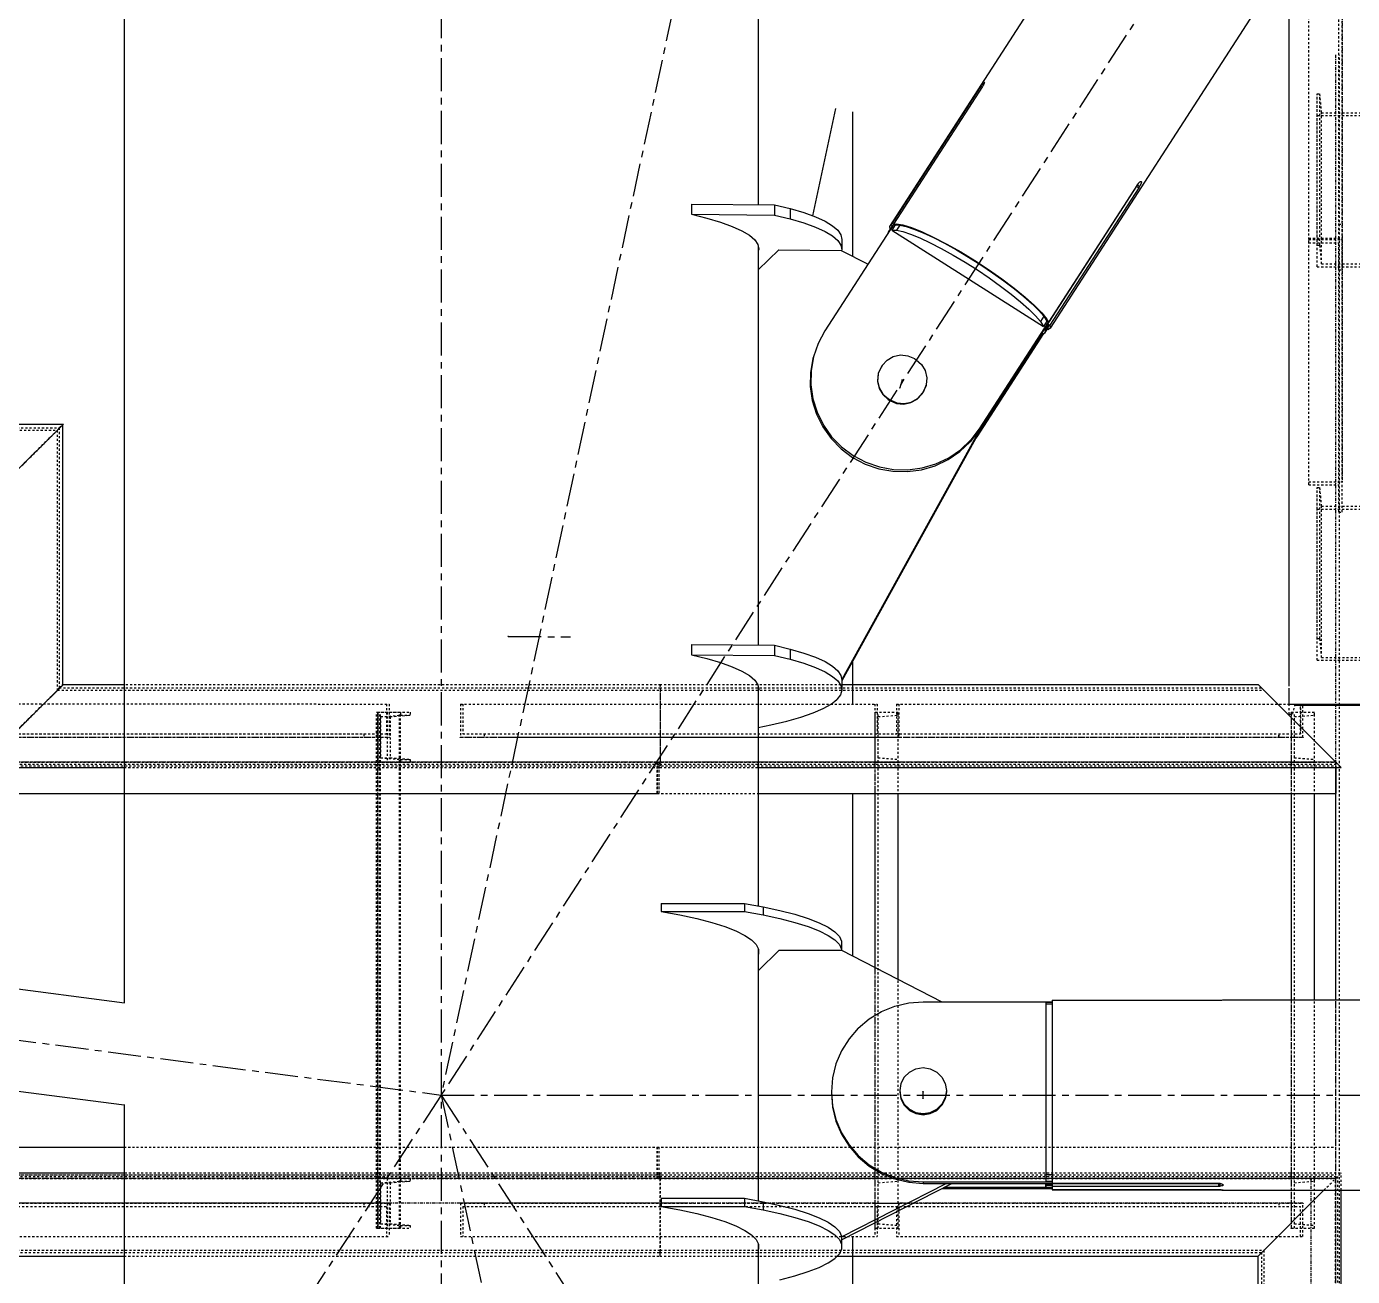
# Model space of a CAD drawing. Header units: millimetres. Extents: x 5143 to 30813, y 232 to 21408.
# Drawn here: x 22800.4 to 23119, y 17336.7 to 17637.1 of the extents above; entities that cross this region are included whole.
import ezdxf

# ---------------------------------------------------------------- set-up
doc = ezdxf.new("R2010")
doc.units = ezdxf.units.MM
doc.header["$LTSCALE"] = 0.25
for name, pattern in [('CENTER', [50.8, 31.75, -6.35, 6.35, -6.35]), ('XKITLINE00', [0]), ('XKITLINE02', [4, 2, -2]), ('XKITLINE03', [6, 3, -1, 1, -1])]:
    doc.linetypes.add(name, pattern=pattern)

msp = doc.modelspace()

# ---------------------------------------------------------------- linework, layer by layer
at = {"color": 8, "linetype": 'CENTER'}
for p, q in [((23075, 18200.27), (22900, 17380.27)), ((23430, 18200.27), (22900, 17380.27)), ((22900, 17654.86), (22900, 16010.75)), ((23010.75, 17552.16), (23010.18, 17550.23)), ((21825, 17519.98), (22900, 17380.27)), ((22916.09, 17490.51), (22930.92, 17490.38)), ((22900, 17380.27), (21825, 15740.28)), ((22899.99, 17380.27), (23429.99, 17380.28)), ((22900, 17380.27), (23075, 16560.27)), ((22900, 17380.27), (23430, 16560.27)), ((23015.8, 17379.49), (23015.8, 17381.06))]:
    msp.add_line(p, q, dxfattribs=at)
at = {"color": 8, "linetype": 'XKITLINE00'}
for p, q in [((23283.51, 18015.68), (23007.76, 17589.04)), ((23322.07, 17991.25), (23046.31, 17564.61)), ((22823.8, 17654.86), (22823.8, 17402.46)), ((22976.2, 17654.86), (22976.2, 17594.25)), ((23030.32, 17623.69), (23030.21, 17623.54)), ((23030.33, 17623.71), (23030.43, 17623.75)), ((23030.43, 17623.75), (23030.5, 17623.72)), ((23030.5, 17623.72), (23030.52, 17623.62)), ((23029.5, 17622.48), (23008.12, 17589.41)), ((23030.08, 17622.67), (23008.71, 17589.6)), ((23029.69, 17622.78), (23029.5, 17622.48)), ((23029.5, 17622.48), (23029.83, 17622.27)), ((23029.88, 17623.06), (23029.69, 17622.78)), ((23029.69, 17622.78), (23030.02, 17622.57)), ((23030.06, 17623.32), (23029.88, 17623.06)), ((23030.21, 17623.54), (23030.06, 17623.32)), ((23030.26, 17622.96), (23030.08, 17622.67)), ((23030.39, 17623.22), (23030.26, 17622.96)), ((23030.48, 17623.45), (23030.39, 17623.22)), ((23030.52, 17623.62), (23030.48, 17623.45)), ((22994.77, 17617.38), (22989.26, 17591.56)), ((22998.8, 17616.59), (22998.8, 17581.9)), ((23067.12, 17598.67), (23029.18, 17539.96)), ((23067.31, 17599.09), (23045.94, 17566.01)), ((23067.62, 17598.33), (23046.25, 17565.26)), ((23067.19, 17598.9), (23067.12, 17598.67)), ((23067.12, 17598.65), (23067.62, 17598.33)), ((23067.25, 17598.98), (23067.81, 17598.63)), ((23067.51, 17599.36), (23067.31, 17599.09)), ((23067.71, 17599.59), (23067.51, 17599.36)), ((23067.81, 17598.63), (23067.62, 17598.33)), ((23067.71, 17599.59), (23067.89, 17599.75)), ((23067.98, 17598.93), (23067.81, 17598.63)), ((23067.89, 17599.75), (23068.06, 17599.84)), ((23068.12, 17599.21), (23067.98, 17598.93)), ((23068.06, 17599.84), (23068.19, 17599.85)), ((23068.23, 17599.45), (23068.12, 17599.21)), ((23068.19, 17599.85), (23068.27, 17599.77)), ((23068.3, 17599.63), (23068.23, 17599.45)), ((23068.27, 17599.77), (23068.3, 17599.65)), ((23068.3, 17599.65), (23068.3, 17599.63)), ((22960.13, 17594.39), (22960.13, 17591.93)), ((22960.13, 17594.39), (22980.11, 17594.21)), ((22960.13, 17591.93), (22963.87, 17591.02)), ((22960.13, 17591.93), (22980.11, 17591.75)), ((22980.11, 17594.21), (22980.11, 17591.75)), ((22980.11, 17594.21), (22983.84, 17593.3)), ((22983.84, 17593.3), (22983.84, 17590.84)), ((22983.84, 17593.3), (22987.12, 17592.33)), ((22987.12, 17592.33), (22989.93, 17591.32)), ((22963.87, 17591.02), (22967.15, 17590.05)), ((22967.15, 17590.05), (22969.96, 17589.04)), ((22969.96, 17589.04), (22972.27, 17587.99)), ((22980.11, 17591.75), (22983.84, 17590.84)), ((22983.84, 17590.84), (22987.12, 17589.87)), ((22987.12, 17589.87), (22989.93, 17588.86)), ((22989.93, 17591.32), (22992.24, 17590.27)), ((22989.93, 17588.86), (22992.24, 17587.81)), ((23008.76, 17589.55), (22992.19, 17563.91)), ((22992.24, 17590.27), (22994.05, 17589.19)), ((22994.05, 17589.19), (22995.33, 17588.09)), ((23008.29, 17589), (23007.49, 17587.76)), ((23008.49, 17589.18), (23007.68, 17587.94)), ((23008.12, 17589.41), (23007.76, 17589.04)), ((23007.76, 17589.04), (23007.82, 17588.39)), ((23008.12, 17589.41), (23008.51, 17589.16)), ((23009.07, 17589.37), (23008.27, 17588.13)), ((23008.29, 17589), (23008.49, 17589.18)), ((23008.49, 17589.18), (23008.51, 17589.16)), ((23008.71, 17589.6), (23009.32, 17589.67)), ((23008.71, 17589.6), (23009.07, 17589.37)), ((23008.76, 17589.55), (23009.06, 17589.35)), ((23008.8, 17589.54), (23008.79, 17589.52)), ((23009.07, 17589.37), (23010.18, 17589.34)), ((23009.32, 17589.67), (23010.93, 17589.4)), ((23010.18, 17589.34), (23009.38, 17588.1)), ((23010.18, 17589.34), (23011.7, 17589.01)), ((23010.93, 17589.4), (23013.02, 17588.75)), ((23011.7, 17589.01), (23013.59, 17588.39)), ((23013.02, 17588.75), (23015.54, 17587.74)), ((22972.27, 17587.99), (22974.07, 17586.91)), ((22974.07, 17586.91), (22975.35, 17585.81)), ((22975.35, 17585.81), (22976.1, 17584.69)), ((22992.24, 17587.81), (22994.05, 17586.73)), ((22994.05, 17586.73), (22995.33, 17585.63)), ((22995.33, 17588.09), (22996.07, 17586.97)), ((22995.33, 17585.63), (22996.07, 17584.51)), ((22996.07, 17586.97), (22996.28, 17585.85)), ((22996.28, 17585.85), (22996.28, 17583.39)), ((23007.38, 17587.53), (23007.36, 17587.38)), ((23007.49, 17587.76), (23007.38, 17587.53)), ((23007.49, 17587.76), (23007.68, 17587.94)), ((23007.68, 17587.94), (23007.71, 17587.92)), ((23007.82, 17588.39), (23007.88, 17588.36)), ((23008.27, 17588.13), (23009.38, 17588.1)), ((23008.27, 17588.13), (23044.77, 17565)), ((23009.38, 17588.1), (23010.9, 17587.77)), ((23010.9, 17587.77), (23012.79, 17587.15)), ((23012.79, 17587.15), (23015, 17586.26)), ((23013.59, 17588.39), (23015.8, 17587.5)), ((23015, 17586.26), (23017.48, 17585.1)), ((23015.54, 17587.74), (23018.41, 17586.4)), ((23015.8, 17587.5), (23018.28, 17586.34)), ((23018.28, 17586.34), (23020.97, 17584.96)), ((23018.41, 17586.4), (23021.54, 17584.76)), ((22976.1, 17584.69), (22976.31, 17583.57)), ((22976.2, 17584.17), (22976.2, 17488.41)), ((22976.31, 17583.57), (22976.2, 17583.18)), ((22976.2, 17578.58), (22981.13, 17583.4)), ((22981.13, 17583.4), (22996.11, 17583.26)), ((22996.07, 17584.51), (22996.28, 17583.39)), ((22996.11, 17583.26), (23002.57, 17579.98)), ((22996.28, 17583.39), (22996.23, 17583.21)), ((23017.48, 17585.1), (23020.17, 17583.72)), ((23020.17, 17583.72), (23023, 17582.15)), ((23020.97, 17584.96), (23023.81, 17583.39)), ((23021.54, 17584.76), (23024.84, 17582.89)), ((23023.81, 17583.39), (23026.72, 17581.65)), ((23024.84, 17582.89), (23028.21, 17580.83)), ((23023, 17582.15), (23025.92, 17580.41)), ((23025.92, 17580.41), (23028.84, 17578.56)), ((23026.72, 17581.65), (23029.64, 17579.8)), ((23028.21, 17580.83), (23031.54, 17578.64)), ((23029.64, 17579.8), (23032.49, 17577.88)), ((23028.84, 17578.56), (23031.69, 17576.64)), ((23031.54, 17578.64), (23034.73, 17576.41)), ((23031.69, 17576.64), (23034.42, 17574.69)), ((23032.49, 17577.88), (23035.22, 17575.93)), ((23034.73, 17576.41), (23037.69, 17574.18)), ((23035.22, 17575.93), (23037.75, 17574.01)), ((23034.42, 17574.69), (23036.95, 17572.77)), ((23036.95, 17572.77), (23039.22, 17570.91)), ((23037.69, 17574.18), (23040.32, 17572.04)), ((23037.75, 17574.01), (23040.02, 17572.15)), ((23039.22, 17570.91), (23041.18, 17569.17)), ((23040.02, 17572.15), (23041.99, 17570.41)), ((23040.32, 17572.04), (23042.55, 17570.04)), ((23041.99, 17570.41), (23043.59, 17568.81)), ((23042.55, 17570.04), (23044.31, 17568.25)), ((23041.18, 17569.17), (23042.79, 17567.57)), ((23042.79, 17567.57), (23043.99, 17566.17)), ((23043.59, 17568.81), (23044.79, 17567.42)), ((23044.79, 17567.42), (23043.99, 17566.17)), ((23044.31, 17568.25), (23045.55, 17566.72)), ((23044.79, 17567.42), (23045.57, 17566.24)), ((23045.55, 17566.72), (23045.94, 17566.01)), ((22992.19, 17563.91), (22990.58, 17560.92)), ((23044.76, 17563.25), (23028.74, 17538.47)), ((23044.65, 17563.32), (23029.12, 17539.29)), ((23045.88, 17566.03), (23029.31, 17540.4)), ((23043.99, 17566.17), (23044.77, 17565)), ((23044.38, 17563.48), (23044.78, 17563.23)), ((23045.57, 17566.24), (23044.77, 17565)), ((23044.78, 17563.23), (23044.97, 17563.41)), ((23044.94, 17564.33), (23045.08, 17564.25)), ((23045.77, 17564.65), (23044.97, 17563.41)), ((23045.09, 17563.64), (23044.97, 17563.41)), ((23045.88, 17565.49), (23045.08, 17564.25)), ((23045.08, 17564.25), (23045.12, 17563.92)), ((23045.12, 17563.92), (23045.09, 17563.64)), ((23045.92, 17565.16), (23045.12, 17563.92)), ((23045.57, 17566.24), (23045.94, 17566.01)), ((23045.57, 17566.23), (23045.88, 17566.03)), ((23045.64, 17564.44), (23045.95, 17564.24)), ((23045.74, 17565.57), (23046.25, 17565.26)), ((23045.74, 17565.57), (23045.88, 17565.49)), ((23045.89, 17564.88), (23045.77, 17564.65)), ((23045.88, 17566.03), (23045.83, 17565.88)), ((23045.92, 17566.02), (23045.83, 17565.88)), ((23045.88, 17565.49), (23045.92, 17565.16)), ((23045.92, 17565.16), (23045.89, 17564.88)), ((23046.31, 17564.61), (23045.95, 17564.24)), ((23046.25, 17565.26), (23046.31, 17564.61)), ((22990.58, 17560.92), (22989.46, 17557.72)), ((22989.33, 17557.28), (22988.74, 17553.94)), ((22989.46, 17557.72), (22988.87, 17554.37)), ((22989.46, 17557.72), (22989.33, 17557.28)), ((23007.14, 17556.91), (23005.99, 17555.63)), ((23007.14, 17556.91), (23008.65, 17557.78)), ((23008.65, 17557.78), (23010.36, 17558.14)), ((23010.36, 17558.14), (23012.1, 17557.96)), ((23012.1, 17557.96), (23013.7, 17557.27)), ((23013.7, 17557.27), (23014.13, 17557)), ((23014.13, 17557), (23015.44, 17555.85)), ((22988.74, 17553.94), (22988.69, 17550.54)), ((22988.87, 17554.37), (22988.82, 17550.98)), ((23005.03, 17553.64), (23004.86, 17551.92)), ((23005.03, 17553.64), (23004.99, 17553.5)), ((23005.72, 17555.21), (23005.03, 17553.64)), ((23005.99, 17555.63), (23005.72, 17555.21)), ((23015.44, 17555.85), (23016.33, 17554.36)), ((23016.33, 17554.36), (23016.72, 17552.67)), ((22988.69, 17550.54), (22989.18, 17547.17)), ((22988.82, 17550.98), (22989.31, 17547.61)), ((23004.99, 17553.5), (23004.82, 17551.78)), ((23004.82, 17551.78), (23005.21, 17550.1)), ((23004.86, 17551.92), (23005.25, 17550.24)), ((23016.51, 17550.81), (23015.82, 17549.24)), ((23016.55, 17550.95), (23015.86, 17549.38)), ((23016.55, 17550.95), (23016.51, 17550.81)), ((23016.72, 17552.67), (23016.55, 17550.95)), ((22989.18, 17547.17), (22990.2, 17543.91)), ((22989.31, 17547.61), (22990.33, 17544.35)), ((23005.21, 17550.1), (23006.1, 17548.6)), ((23005.25, 17550.24), (23006.14, 17548.74)), ((23006.1, 17548.6), (23007.41, 17547.45)), ((23006.14, 17548.74), (23007.45, 17547.59)), ((23007.45, 17547.59), (23007.41, 17547.45)), ((23007.41, 17547.45), (23007.83, 17547.18)), ((23007.45, 17547.59), (23007.87, 17547.32)), ((23007.87, 17547.32), (23007.83, 17547.18)), ((23007.83, 17547.18), (23009.44, 17546.49)), ((23007.87, 17547.32), (23009.48, 17546.63)), ((23012.89, 17546.67), (23014.39, 17547.54)), ((23012.93, 17546.81), (23014.44, 17547.68)), ((23015.55, 17548.82), (23014.39, 17547.54)), ((23015.59, 17548.96), (23014.44, 17547.68)), ((23015.82, 17549.24), (23015.55, 17548.82)), ((23015.59, 17548.96), (23015.55, 17548.82)), ((23015.86, 17549.38), (23015.59, 17548.96)), ((23015.86, 17549.38), (23015.82, 17549.24)), ((22990.33, 17544.35), (22991.85, 17541.28)), ((23009.44, 17546.49), (23011.18, 17546.31)), ((23009.48, 17546.63), (23011.22, 17546.45)), ((23011.18, 17546.31), (23012.89, 17546.67)), ((23011.22, 17546.45), (23012.93, 17546.81)), ((22990.2, 17543.91), (22991.72, 17540.85)), ((22991.72, 17540.85), (22993.7, 17538.05)), ((22991.85, 17541.28), (22993.83, 17538.49)), ((23029.74, 17540.82), (22996.26, 17480.15)), ((23030.3, 17541.69), (23029.66, 17540.27)), ((23029.89, 17541.06), (23029.66, 17540.27)), ((22993.7, 17538.05), (22996.1, 17535.59)), ((22993.83, 17538.49), (22996.23, 17536.03)), ((23029.66, 17540.27), (22996.28, 17479.79)), ((23024.77, 17535.35), (23027.24, 17537.7)), ((23029.18, 17539.96), (23027.11, 17537.26)), ((23027.24, 17537.7), (23027.11, 17537.26)), ((23029.31, 17540.4), (23027.24, 17537.7)), ((23028.74, 17538.47), (23028.47, 17538.11)), ((23028.83, 17538.77), (23028.74, 17538.47)), ((23029.31, 17540.4), (23029.18, 17539.96)), ((22996.1, 17535.59), (22998.86, 17533.53)), ((22996.23, 17536.03), (22998.99, 17533.96)), ((23021.82, 17532.98), (23024.64, 17534.91)), ((23021.95, 17533.42), (23024.77, 17535.35)), ((23024.64, 17534.91), (23027.11, 17537.26)), ((22998.86, 17533.53), (23001.91, 17531.91)), ((22998.99, 17533.96), (23002.04, 17532.35)), ((23001.91, 17531.91), (23005.17, 17530.78)), ((23002.04, 17532.35), (23005.3, 17531.22)), ((23005.3, 17531.22), (23008.7, 17530.61)), ((23015.43, 17530.54), (23018.72, 17531.51)), ((23015.56, 17530.98), (23018.85, 17531.95)), ((23018.72, 17531.51), (23021.82, 17532.98)), ((23018.85, 17531.95), (23021.95, 17533.42)), ((21838.48, 17530.52), (22823.91, 17402.45)), ((23005.17, 17530.78), (23008.57, 17530.17)), ((23008.57, 17530.17), (23012.02, 17530.09)), ((23008.7, 17530.61), (23012.15, 17530.53)), ((23012.02, 17530.09), (23015.43, 17530.54)), ((23012.15, 17530.53), (23015.56, 17530.98)), ((21848.49, 17504.65), (22823.8, 17377.89)), ((22960.13, 17488.56), (22960.13, 17486.1)), ((22960.13, 17488.56), (22980.11, 17488.38)), ((22980.11, 17488.38), (22980.11, 17485.92)), ((22980.11, 17488.38), (22983.84, 17487.46)), ((22983.84, 17487.46), (22983.84, 17485)), ((22983.84, 17487.46), (22987.12, 17486.5)), ((22960.13, 17486.1), (22963.87, 17485.18)), ((22960.13, 17486.1), (22980.11, 17485.92)), ((22963.87, 17485.18), (22967.15, 17484.22)), ((22967.15, 17484.22), (22969.96, 17483.2)), ((22980.11, 17485.92), (22983.84, 17485)), ((22983.84, 17485), (22987.12, 17484.04)), ((22987.12, 17486.5), (22989.93, 17485.49)), ((22987.12, 17484.04), (22989.93, 17483.02)), ((22989.93, 17485.49), (22992.24, 17484.44)), ((22992.24, 17484.44), (22994.05, 17483.36)), ((22998.8, 17484.34), (22998.8, 17474.25)), ((22969.96, 17483.2), (22972.27, 17482.16)), ((22972.27, 17482.16), (22974.07, 17481.08)), ((22974.07, 17481.08), (22975.35, 17479.97)), ((22989.93, 17483.02), (22992.24, 17481.98)), ((22992.24, 17481.98), (22994.05, 17480.9)), ((22994.05, 17483.36), (22995.32, 17482.26)), ((22994.05, 17480.9), (22995.32, 17479.79)), ((22995.32, 17482.26), (22996.07, 17481.14)), ((22996.07, 17481.14), (22996.28, 17480.01)), ((22975.35, 17479.97), (22976.1, 17478.86)), ((22976.1, 17478.86), (22976.31, 17477.73)), ((22976.2, 17478.34), (22976.2, 17425.74)), ((22976.31, 17477.73), (22976.2, 17477.35)), ((22995.32, 17479.79), (22996.07, 17478.68)), ((22996.28, 17477.55), (22995.95, 17476.43)), ((22996.07, 17478.68), (22996.28, 17477.55)), ((22996.28, 17480.01), (22996.28, 17477.55)), ((22991.77, 17473.14), (22993.69, 17474.22)), ((22993.69, 17474.22), (22995.09, 17475.32)), ((22995.95, 17476.43), (22995.09, 17475.32)), ((22983.05, 17470.15), (22986.44, 17471.1)), ((22986.44, 17471.1), (22989.35, 17472.1)), ((22989.35, 17472.1), (22991.77, 17473.14)), ((22976.2, 17468.64), (22979.22, 17469.24)), ((22979.22, 17469.24), (22983.05, 17470.15)), ((22998.8, 17460.55), (22998.8, 17460.27)), ((22998.8, 17452.77), (22998.8, 17413.75)), ((22952.88, 17426.35), (22972.88, 17426.35)), ((22952.88, 17426.35), (22952.88, 17424.38)), ((22972.88, 17426.35), (22977.34, 17425.53)), ((22972.88, 17426.35), (22972.88, 17424.38)), ((22952.88, 17424.38), (22957.34, 17423.56)), ((22952.88, 17424.38), (22972.88, 17424.38)), ((22957.34, 17423.56), (22961.4, 17422.68)), ((22972.88, 17424.38), (22977.34, 17423.56)), ((22977.34, 17425.53), (22981.4, 17424.65)), ((22977.34, 17425.53), (22977.34, 17423.56)), ((22977.34, 17423.56), (22981.4, 17422.68)), ((22981.4, 17424.65), (22985.01, 17423.71)), ((22985.01, 17423.71), (22988.16, 17422.72)), ((22961.4, 17422.68), (22965.01, 17421.74)), ((22965.01, 17421.74), (22968.16, 17420.75)), ((22968.16, 17420.75), (22970.81, 17419.71)), ((22970.81, 17419.71), (22972.96, 17418.64)), ((22981.4, 17422.68), (22985.01, 17421.74)), ((22985.01, 17421.74), (22988.16, 17420.75)), ((22988.16, 17422.72), (22990.81, 17421.68)), ((22988.16, 17420.75), (22990.81, 17419.71)), ((22990.81, 17421.68), (22992.96, 17420.61)), ((22990.81, 17419.71), (22992.96, 17418.64)), ((22992.96, 17420.61), (22994.59, 17419.52)), ((22972.96, 17418.64), (22974.59, 17417.55)), ((22974.59, 17417.55), (22975.68, 17416.43)), ((22992.96, 17418.64), (22994.59, 17417.55)), ((22994.59, 17419.52), (22995.68, 17418.4)), ((22994.59, 17417.55), (22995.68, 17416.43)), ((22995.68, 17418.4), (22996.23, 17417.27)), ((22996.23, 17417.27), (22996.23, 17415.3)), ((22975.68, 17416.43), (22976.23, 17415.3)), ((22976.2, 17415.36), (22976.2, 17410.16)), ((22976.2, 17410.16), (22981.2, 17415.08)), ((22976.23, 17414.17), (22976.2, 17414.1)), ((22976.23, 17415.3), (22976.23, 17414.17)), ((22981.2, 17415.08), (22996.2, 17415.08)), ((22995.68, 17416.43), (22996.23, 17415.3)), ((22996.2, 17415.08), (23020.32, 17402.72)), ((22996.23, 17415.3), (22996.23, 17415.07)), ((22976.2, 17410.16), (22976.2, 17354.85)), ((23005.81, 17400.36), (23009, 17401.66)), ((23009, 17401.66), (23012.35, 17402.46)), ((23012.35, 17402.46), (23015.8, 17402.72)), ((23015.8, 17402.72), (23046.8, 17402.72)), ((23045.29, 17401.26), (23045.29, 17399.76)), ((23045.3, 17402.61), (23045.29, 17402.22)), ((23045.3, 17402.61), (23046.8, 17402.61)), ((23045.29, 17402.22), (23045.29, 17401.26)), ((23045.29, 17402.22), (23046.79, 17402.22)), ((23046.79, 17401.76), (23046.79, 17400.08)), ((23046.8, 17403.07), (23086.8, 17403.07)), ((23046.8, 17403.07), (23046.79, 17402.79)), ((23046.79, 17402.79), (23046.79, 17401.76)), ((23086.8, 17403.07), (23087.11, 17403.07)), ((23087.11, 17403.07), (23087.39, 17403.09)), ((23087.39, 17403.09), (23087.63, 17403.1)), ((23087.63, 17403.1), (23087.8, 17403.13)), ((23087.8, 17403.13), (23242.19, 17403.13)), ((23000.24, 17396.38), (23002.86, 17398.59)), ((23002.86, 17398.59), (23005.81, 17400.36)), ((23045.29, 17399.76), (23045.29, 17397.76)), ((23045.29, 17397.76), (23045.29, 17395.31)), ((23046.79, 17400.08), (23046.79, 17397.81)), ((23046.79, 17397.81), (23046.79, 17394.99)), ((23000.24, 17396.38), (22998, 17393.8)), ((23045.29, 17395.31), (23045.29, 17392.47)), ((23046.79, 17394.99), (23046.79, 17391.74)), ((22998, 17393.8), (22996.19, 17390.9)), ((23045.29, 17392.47), (23045.29, 17389.33)), ((23046.79, 17391.74), (23046.79, 17388.13)), ((22996.19, 17390.9), (22994.87, 17387.76)), ((23045.29, 17389.33), (23045.29, 17385.95)), ((23046.79, 17388.13), (23046.79, 17384.28)), ((22994.87, 17387.76), (22994.07, 17384.45)), ((23011.26, 17384.59), (23012.5, 17385.81)), ((23012.5, 17385.81), (23014.06, 17386.59)), ((23014.06, 17386.59), (23015.8, 17386.86)), ((23015.8, 17386.86), (23017.53, 17386.59)), ((23017.53, 17386.59), (23019.09, 17385.81)), ((23019.09, 17385.81), (23020.33, 17384.59)), ((23045.29, 17385.95), (23045.29, 17382.42)), ((22994.07, 17384.45), (22993.8, 17381.06)), ((23010.47, 17383.05), (23010.2, 17381.35)), ((23011.26, 17384.59), (23010.47, 17383.05)), ((23020.33, 17384.59), (23021.12, 17383.05)), ((23021.12, 17383.05), (23021.4, 17381.35)), ((23045.29, 17382.42), (23045.29, 17378.84)), ((23046.79, 17384.28), (23046.79, 17380.32)), ((22993.8, 17381.06), (22993.8, 17380.71)), ((22993.8, 17381.06), (22994.07, 17377.68)), ((22993.8, 17380.71), (22994.07, 17377.33)), ((23010.2, 17381.35), (23010.47, 17379.64)), ((23010.2, 17381.35), (23010.2, 17381.2)), ((23010.2, 17381.2), (23010.2, 17381.06)), ((23010.2, 17381.2), (23010.47, 17379.5)), ((23010.2, 17381.2), (23010.47, 17379.5)), ((23010.2, 17381.06), (23010.47, 17379.36)), ((23010.47, 17379.64), (23011.26, 17378.1)), ((23010.47, 17379.5), (23011.26, 17377.96)), ((23010.47, 17379.5), (23011.26, 17377.96)), ((23010.47, 17379.36), (23011.26, 17377.82)), ((23021.12, 17379.64), (23020.33, 17378.1)), ((23021.12, 17379.5), (23020.33, 17377.96)), ((23021.12, 17379.5), (23020.33, 17377.96)), ((23021.12, 17379.36), (23020.33, 17377.82)), ((23021.4, 17381.35), (23021.12, 17379.64)), ((23021.4, 17381.2), (23021.12, 17379.5)), ((23021.4, 17381.2), (23021.12, 17379.5)), ((23021.4, 17381.06), (23021.12, 17379.36)), ((23021.4, 17381.35), (23021.4, 17381.2)), ((23021.4, 17381.2), (23021.4, 17381.06)), ((23045.29, 17378.84), (23045.29, 17375.29)), ((23046.79, 17380.32), (23046.79, 17376.35)), ((22823.8, 17378), (22823.8, 17286.25)), ((22994.07, 17377.68), (22994.87, 17374.37)), ((22994.07, 17377.33), (22994.87, 17374.02)), ((23011.26, 17378.1), (23012.5, 17376.88)), ((23011.26, 17377.96), (23012.5, 17376.74)), ((23011.26, 17377.96), (23012.5, 17376.74)), ((23011.26, 17377.82), (23012.5, 17376.6)), ((23012.5, 17376.88), (23014.06, 17376.1)), ((23012.5, 17376.74), (23014.06, 17375.96)), ((23012.5, 17376.74), (23014.06, 17375.96)), ((23012.5, 17376.6), (23014.06, 17375.82)), ((23014.06, 17376.1), (23015.8, 17375.83)), ((23014.06, 17375.96), (23015.8, 17375.69)), ((23014.06, 17375.96), (23015.8, 17375.69)), ((23014.06, 17375.82), (23015.8, 17375.55)), ((23015.8, 17375.83), (23017.53, 17376.1)), ((23015.8, 17375.69), (23017.53, 17375.96)), ((23015.8, 17375.69), (23017.53, 17375.96)), ((23015.8, 17375.83), (23015.8, 17375.69)), ((23015.8, 17375.55), (23017.53, 17375.82)), ((23015.8, 17375.69), (23015.8, 17375.55)), ((23017.53, 17376.1), (23019.09, 17376.88)), ((23017.53, 17375.96), (23019.09, 17376.74)), ((23017.53, 17375.96), (23019.09, 17376.74)), ((23017.53, 17375.82), (23019.09, 17376.6)), ((23019.09, 17376.88), (23020.33, 17378.1)), ((23019.09, 17376.74), (23020.33, 17377.96)), ((23019.09, 17376.74), (23020.33, 17377.96)), ((23019.09, 17376.6), (23020.33, 17377.82)), ((23045.29, 17375.29), (23045.29, 17371.88)), ((23046.79, 17376.35), (23046.79, 17372.5)), ((22994.87, 17374.37), (22996.19, 17371.23)), ((22994.87, 17374.02), (22996.19, 17370.88)), ((23046.79, 17372.5), (23046.79, 17368.89)), ((22996.19, 17371.23), (22998, 17368.33)), ((22996.19, 17370.88), (22998, 17367.98)), ((23045.29, 17371.88), (23045.29, 17368.68)), ((23046.79, 17368.89), (23046.79, 17365.62)), ((22998, 17368.33), (23000.24, 17365.75)), ((22998, 17367.98), (23000.24, 17365.4)), ((23000.24, 17365.75), (23002.86, 17363.54)), ((23045.29, 17368.68), (23045.29, 17365.78)), ((23045.29, 17365.78), (23045.29, 17363.25)), ((23046.79, 17365.62), (23046.79, 17362.8)), ((23000.24, 17365.4), (23002.86, 17363.19)), ((23002.86, 17363.54), (23005.81, 17361.77)), ((23002.86, 17363.19), (23005.81, 17361.42)), ((23045.29, 17363.25), (23045.29, 17361.15)), ((23046.79, 17362.8), (23046.79, 17360.51)), ((23005.81, 17361.77), (23009, 17360.47)), ((23005.81, 17361.42), (23009, 17360.11)), ((23009, 17360.47), (23012.35, 17359.67)), ((23009, 17360.11), (23012.35, 17359.32)), ((23012.35, 17359.67), (23012.35, 17359.32)), ((23012.35, 17359.67), (23015.8, 17359.41)), ((23012.35, 17359.32), (23015.8, 17359.05)), ((23015.8, 17359.41), (23046.8, 17359.41)), ((23015.8, 17359.41), (23015.8, 17359.05)), ((23045.29, 17361.15), (23045.3, 17359.55)), ((23045.29, 17361.15), (23046.79, 17361.15)), ((23045.3, 17359.55), (23046.8, 17359.55)), ((23046.79, 17360.51), (23046.8, 17359.1)), ((22996.23, 17346.18), (23021.35, 17359.05)), ((22996.23, 17345.48), (23022.72, 17359.05)), ((23015.8, 17359.05), (23086.8, 17359.06)), ((23020.32, 17357.83), (23046.8, 17357.83)), ((23021.01, 17358.18), (23045.3, 17358.18)), ((23045.3, 17359.04), (23045.3, 17358.82)), ((23045.3, 17358.27), (23045.3, 17358.82)), ((23045.3, 17358.82), (23046.8, 17358.82)), ((23045.3, 17358.51), (23046.8, 17358.51)), ((23045.3, 17358.27), (23045.3, 17358.09)), ((23045.3, 17358.09), (23045.3, 17357.98)), ((23045.3, 17358.09), (23046.8, 17358.09)), ((23045.3, 17357.98), (23046.8, 17357.98)), ((23046.8, 17359.1), (23086.8, 17359.1)), ((23046.8, 17359.04), (23046.8, 17358.82)), ((23046.8, 17359.04), (23046.8, 17358.41)), ((23046.8, 17358.41), (23086.8, 17358.41)), ((23046.8, 17358.41), (23046.8, 17357.78)), ((23046.8, 17357.78), (23046.8, 17357.57)), ((23046.8, 17357.57), (23046.8, 17357.48)), ((23046.8, 17357.57), (23086.8, 17357.57)), ((23046.8, 17357.48), (23086.8, 17357.48)), ((23086.8, 17359.1), (23086.8, 17359.06)), ((23086.8, 17359.1), (23087.11, 17359.08)), ((23086.8, 17359.04), (23086.8, 17358.41)), ((23086.8, 17358.41), (23087.11, 17358.42)), ((23086.8, 17357.57), (23086.8, 17357.48)), ((23086.8, 17357.57), (23087.11, 17357.56)), ((23086.8, 17357.48), (23087.11, 17357.48)), ((23087.11, 17359.08), (23087.39, 17359.02)), ((23087.11, 17359.08), (23087.11, 17358.42)), ((23087.11, 17358.42), (23087.39, 17358.45)), ((23087.11, 17357.56), (23087.11, 17357.48)), ((23087.11, 17357.56), (23087.39, 17357.55)), ((23087.11, 17357.48), (23087.39, 17357.47)), ((23087.39, 17359.02), (23087.63, 17358.93)), ((23087.39, 17358.45), (23087.63, 17358.51)), ((23087.39, 17357.55), (23087.63, 17357.53)), ((23087.39, 17357.47), (23087.63, 17357.45)), ((23087.63, 17358.93), (23087.8, 17358.82)), ((23087.63, 17358.51), (23087.8, 17358.58)), ((23087.63, 17357.53), (23087.8, 17357.51)), ((23087.63, 17357.45), (23087.8, 17357.43)), ((23087.8, 17358.82), (23087.88, 17358.74)), ((23087.8, 17358.58), (23087.88, 17358.65)), ((23087.8, 17357.51), (23087.88, 17357.48)), ((23087.8, 17357.43), (23087.88, 17357.45)), ((23087.8, 17357.43), (23242.19, 17357.43)), ((23087.88, 17358.74), (23087.88, 17358.65)), ((23087.88, 17357.48), (23087.88, 17357.45)), ((22952.88, 17355.46), (22972.88, 17355.46)), ((22952.88, 17355.46), (22952.88, 17353.49)), ((22952.88, 17353.49), (22957.34, 17352.67)), ((22952.88, 17353.49), (22972.88, 17353.49)), ((22972.88, 17355.46), (22977.34, 17354.64)), ((22972.88, 17355.46), (22972.88, 17353.49)), ((22972.88, 17353.49), (22977.34, 17352.67)), ((22977.34, 17354.64), (22981.4, 17353.76)), ((22977.34, 17354.64), (22977.34, 17352.67)), ((22981.4, 17353.76), (22985.01, 17352.82)), ((22985.01, 17352.82), (22988.16, 17351.83)), ((22957.34, 17352.67), (22961.4, 17351.79)), ((22961.4, 17351.79), (22965.01, 17350.85)), ((22965.01, 17350.85), (22968.16, 17349.86)), ((22968.16, 17349.86), (22970.81, 17348.83)), ((22977.34, 17352.67), (22981.4, 17351.79)), ((22981.4, 17351.79), (22985.01, 17350.85)), ((22985.01, 17350.85), (22988.16, 17349.86)), ((22988.16, 17351.83), (22990.81, 17350.8)), ((22988.16, 17349.86), (22990.81, 17348.83)), ((22990.81, 17350.8), (22992.96, 17349.73)), ((22992.96, 17349.73), (22994.59, 17348.63)), ((22970.81, 17348.83), (22972.96, 17347.76)), ((22972.96, 17347.76), (22974.59, 17346.66)), ((22974.59, 17346.66), (22975.68, 17345.55)), ((22990.81, 17348.83), (22992.96, 17347.76)), ((22992.96, 17347.76), (22994.59, 17346.66)), ((22994.59, 17348.63), (22995.68, 17347.51)), ((22994.59, 17346.66), (22995.68, 17345.55)), ((22995.68, 17347.51), (22996.23, 17346.38)), ((22975.68, 17345.55), (22976.23, 17344.42)), ((22976.2, 17344.48), (22976.2, 17293.37)), ((22976.23, 17343.28), (22976.2, 17343.22)), ((22976.23, 17344.42), (22976.23, 17343.28)), ((22995.68, 17345.55), (22996.23, 17344.42)), ((22996.23, 17343.28), (22995.68, 17342.15)), ((22996.23, 17346.38), (22996.23, 17344.42)), ((22996.23, 17344.42), (22996.23, 17343.28)), ((22998.8, 17346.29), (22998.8, 17277.1)), ((22992.96, 17339.94), (22994.59, 17341.04)), ((22995.68, 17342.15), (22994.59, 17341.04)), ((22985.01, 17336.85), (22988.16, 17337.84)), ((22988.16, 17337.84), (22990.82, 17338.87)), ((22990.82, 17338.87), (22992.96, 17339.94)), ((22981.4, 17335.91), (22985.01, 17336.85))]:
    msp.add_line(p, q, dxfattribs=at)
at = {"color": 3, "linetype": 'XKITLINE02'}
for p, q in [((23115.69, 17586.21), (23115.69, 17715.06)), ((23116.49, 17585.84), (23116.49, 17715.06)), ((23108.49, 17585.84), (23108.49, 17711.73)), ((23103.79, 17477.57), (23103.79, 17653.55)), ((23115.85, 17151.06), (23115.85, 17630.24)), ((23110.49, 17620.89), (23111.17, 17620.89)), ((23110.49, 17615.69), (23110.49, 17620.89)), ((23110.49, 17584.55), (23110.49, 17620.89)), ((23111.56, 17616.35), (23111.17, 17620.89)), ((23111.17, 17584.55), (23111.17, 17620.89)), ((23110.49, 17615.69), (23122.49, 17615.69)), ((23110.49, 17579.35), (23110.49, 17615.69)), ((23111.56, 17616.35), (23121.43, 17616.35)), ((23111.56, 17580.01), (23111.56, 17616.35)), ((23115.69, 17589.55), (23116.49, 17589.55)), ((23108.49, 17586.21), (23115.69, 17586.21)), ((23108.49, 17585.84), (23116.49, 17585.84)), ((23108.49, 17585.11), (23108.49, 17585.84)), ((23108.49, 17585.84), (23116.49, 17585.84)), ((23108.49, 17526.95), (23108.49, 17585.84)), ((23116.49, 17578.55), (23116.49, 17585.84)), ((23116.49, 17520.39), (23116.49, 17585.84)), ((23108.49, 17585.11), (23115.69, 17585.11)), ((23110.49, 17584.55), (23111.17, 17584.55)), ((23110.49, 17579.35), (23110.49, 17584.55)), ((23111.56, 17580.01), (23111.17, 17584.55)), ((23115.69, 17578.55), (23115.69, 17585.11)), ((23115.69, 17520.39), (23115.69, 17585.11)), ((23110.49, 17579.35), (23122.49, 17579.35)), ((23111.56, 17580.01), (23121.43, 17580.01)), ((23115.69, 17578.55), (23116.49, 17578.55)), ((22796.41, 17528.75), (22809.06, 17541.32)), ((22808.2, 17540.62), (22809.06, 17541.47)), ((22808.21, 17540.63), (22809.06, 17541.47)), ((22809.06, 17541.31), (22809.06, 17541.47)), ((21871.07, 17540.62), (22808.2, 17540.62)), ((21871.75, 17540.09), (22807.81, 17540.09)), ((22790.44, 17522.85), (22807.81, 17540.09)), ((22790.45, 17522.86), (22807.68, 17539.96)), ((22808.21, 17540.63), (22807.68, 17539.96)), ((22807.68, 17539.96), (22807.68, 17477.46)), ((22808.2, 17540.62), (22807.81, 17540.09)), ((22808.21, 17540.63), (22808.21, 17478.12)), ((23108.49, 17527.67), (23116.49, 17527.67)), ((23108.49, 17526.95), (23115.69, 17526.95)), ((23110.49, 17526.3), (23111.17, 17526.3)), ((23110.49, 17521.1), (23110.49, 17526.3)), ((23110.49, 17489.96), (23110.49, 17526.3)), ((23111.56, 17521.76), (23111.17, 17526.3)), ((23111.17, 17489.96), (23111.17, 17526.3)), ((23111.56, 17521.76), (23121.43, 17521.76)), ((23111.56, 17485.42), (23111.56, 17521.76)), ((23110.49, 17521.1), (23122.49, 17521.1)), ((23110.49, 17484.76), (23110.49, 17521.1)), ((23115.69, 17520.39), (23116.49, 17520.39)), ((23110.49, 17489.96), (23111.17, 17489.96)), ((23110.49, 17484.76), (23110.49, 17489.96)), ((23111.56, 17485.42), (23111.17, 17489.96)), ((23110.49, 17484.76), (23122.49, 17484.76)), ((23111.56, 17485.42), (23121.43, 17485.42)), ((22790.44, 17460.35), (22807.81, 17477.59)), ((22790.45, 17460.36), (22807.68, 17477.46)), ((22796.41, 17466.25), (22809.06, 17478.82)), ((22808.21, 17478.12), (22807.68, 17477.46)), ((22808.2, 17478.12), (22807.81, 17477.59)), ((22807.81, 17477.59), (22952.63, 17477.59)), ((22808.2, 17478.12), (22809.06, 17478.97)), ((22808.2, 17478.12), (22952.56, 17478.12)), ((22808.21, 17478.12), (22809.06, 17478.97)), ((22809.06, 17478.97), (22809.06, 17478.97)), ((22809.06, 17478.97), (22809.06, 17478.97)), ((22809.22, 17478.97), (22952.64, 17478.97)), ((22952.56, 17478.97), (22952.64, 17478.97)), ((22952.56, 17478.97), (22952.56, 17478.12)), ((22952.56, 17478.97), (22952.56, 17478.12)), ((22952.56, 17478.97), (22996.28, 17478.97)), ((22952.56, 17478.12), (22952.63, 17477.59)), ((22952.56, 17478.12), (23097.15, 17478.12)), ((22952.56, 17478.12), (22952.63, 17477.59)), ((22952.63, 17477.59), (22952.63, 17460.35)), ((22952.63, 17477.59), (23097.68, 17477.59)), ((22952.63, 17477.59), (22952.63, 17460.35)), ((22952.64, 17478.97), (22952.64, 17458.97)), ((22952.64, 17478.97), (22952.64, 17458.97)), ((23103.79, 17477.57), (23103.79, 17478.97)), ((22796.42, 17474.27), (22887.49, 17474.25)), ((22886.88, 17474.25), (22886.88, 17467.05)), ((22887.49, 17474.25), (22887.49, 17466.25)), ((22904.62, 17474.25), (22913.58, 17474.25)), ((22904.62, 17474.25), (22904.62, 17466.25)), ((22905.19, 17474.25), (22905.19, 17467.05)), ((22913.58, 17474.25), (23004.8, 17474.25)), ((23004.23, 17474.25), (23004.23, 17466.25)), ((23004.8, 17474.25), (23004.8, 17467.05)), ((23009.4, 17474.25), (23009.4, 17467.05)), ((23009.4, 17474.25), (23107.07, 17474.25)), ((23009.98, 17474.25), (23009.98, 17466.25)), ((23106.49, 17467.05), (23106.49, 17474.25)), ((23106.49, 17474.25), (23106.49, 17467.05)), ((23107.07, 17466.25), (23107.07, 17474.25)), ((23107.07, 17466.25), (23107.07, 17474.25)), ((22884.47, 17472.27), (22890.24, 17472.27)), ((22884.47, 17348.27), (22884.47, 17472.27)), ((22884.74, 17348.27), (22884.74, 17472.27)), ((22884.74, 17472.27), (22892.54, 17472.27)), ((22884.74, 17472.27), (22884.74, 17460.27)), ((22885.19, 17348.27), (22885.19, 17472.27)), ((22885.42, 17348.27), (22885.42, 17472.27)), ((22885.44, 17471.21), (22890.24, 17471.59)), ((22885.44, 17471.21), (22887.74, 17471.21)), ((22885.44, 17471.21), (22885.44, 17461.34)), ((22887.04, 17472.27), (22887.04, 17460.27)), ((22887.74, 17471.21), (22892.54, 17471.59)), ((22887.74, 17471.21), (22887.74, 17461.34)), ((22889.97, 17348.27), (22889.97, 17472.27)), ((22889.98, 17348.27), (22889.98, 17472.27)), ((22890.23, 17348.27), (22890.23, 17472.27)), ((22890.24, 17348.27), (22890.24, 17472.27)), ((22890.24, 17472.27), (22890.24, 17471.59)), ((22890.24, 17471.59), (22892.54, 17471.59)), ((22892.54, 17472.27), (22892.54, 17471.59)), ((23004.32, 17410.92), (23004.32, 17472.27)), ((23004.32, 17472.27), (23009.82, 17472.27)), ((23004.32, 17472.27), (23009.82, 17472.27)), ((23004.32, 17460.27), (23004.32, 17472.27)), ((23005.02, 17348.27), (23005.02, 17472.27)), ((23005.02, 17471.21), (23009.82, 17471.59)), ((23005.02, 17461.34), (23005.02, 17471.21)), ((23009.82, 17348.27), (23009.82, 17472.27)), ((23009.82, 17471.59), (23009.82, 17472.27)), ((23103.79, 17471.78), (23103.79, 17473.82)), ((23103.79, 17471.78), (23104.64, 17471.78)), ((23104.32, 17472.27), (23109.82, 17472.27)), ((23104.32, 17460.27), (23104.32, 17472.27)), ((23104.32, 17472.27), (23109.82, 17472.27)), ((23104.32, 17348.27), (23104.32, 17472.27)), ((23104.32, 17472.27), (23109.82, 17472.27)), ((23104.32, 17472.27), (23109.82, 17472.27)), ((23104.32, 17460.27), (23104.32, 17472.27)), ((23104.64, 17471.78), (23105.14, 17473.82)), ((23105.02, 17348.27), (23105.02, 17472.27)), ((23105.02, 17471.21), (23109.82, 17471.59)), ((23105.02, 17471.21), (23109.82, 17471.59)), ((23105.02, 17461.34), (23105.02, 17471.21)), ((23105.02, 17461.34), (23105.02, 17471.21)), ((23109.82, 17471.59), (23109.82, 17472.27)), ((23109.82, 17348.27), (23109.82, 17472.27)), ((23109.82, 17471.59), (23109.82, 17472.27)), ((22791.51, 17467.07), (22881.45, 17467.06)), ((22791.51, 17466.27), (22881.45, 17466.26)), ((22796.42, 17467.07), (22886.88, 17467.05)), ((22796.42, 17466.27), (22887.49, 17466.25)), ((22881.45, 17467.06), (22881.45, 17466.26)), ((22881.45, 17467.06), (22886.88, 17467.05)), ((22881.45, 17466.26), (22887.49, 17466.25)), ((22904.62, 17466.25), (23009.91, 17466.25)), ((22905.19, 17467.05), (22914.1, 17467.05)), ((22910.3, 17467.05), (22910.3, 17466.25)), ((22914.1, 17467.05), (23009.91, 17467.05)), ((22914.18, 17466.25), (23004.23, 17466.25)), ((23004.17, 17467.05), (23004.17, 17466.25)), ((23004.17, 17467.05), (23106.49, 17467.05)), ((23004.17, 17466.25), (23107.07, 17466.25)), ((23009.91, 17467.05), (23009.91, 17466.25)), ((23101.26, 17466.25), (23101.26, 17467.05)), ((23101.26, 17467.05), (23101.26, 17466.25)), ((23104.32, 17466.25), (23107.07, 17466.25)), ((22885.44, 17461.34), (22887.74, 17461.34)), ((22885.44, 17461.34), (22890.24, 17460.95)), ((22887.74, 17461.34), (22892.54, 17460.95)), ((23005.02, 17461.34), (23009.82, 17460.95)), ((23105.02, 17461.34), (23109.82, 17460.95)), ((23105.02, 17461.34), (23109.82, 17460.95)), ((21735.02, 17459.42), (22952.29, 17459.42)), ((22789.06, 17460.27), (22952.32, 17460.27)), ((22789.77, 17459.82), (22952.56, 17459.82)), ((22790.44, 17460.35), (22952.63, 17460.35)), ((22823.8, 17458.97), (22952.64, 17458.97)), ((22884.74, 17460.27), (22892.54, 17460.27)), ((22890.24, 17460.95), (22892.54, 17460.95)), ((22890.24, 17460.95), (22890.24, 17460.27)), ((22892.54, 17460.95), (22892.54, 17460.27)), ((22951.9, 17460.27), (22951.9, 17452.77)), ((22951.9, 17460.27), (23115, 17460.27)), ((22951.9, 17460.27), (22951.9, 17452.77)), ((22951.9, 17452.77), (22951.9, 17460.27)), ((22951.9, 17459.42), (23115, 17459.42)), ((22951.9, 17459.42), (22951.9, 17452.77)), ((22951.93, 17459.42), (22951.92, 17452.77)), ((22952.29, 17459.42), (22952.3, 17452.77)), ((22952.32, 17460.27), (22952.32, 17452.77)), ((22952.63, 17460.35), (22952.56, 17459.82)), ((22952.63, 17460.35), (22952.56, 17459.82)), ((22952.56, 17459.82), (22952.56, 17458.97)), ((22952.56, 17459.82), (23115.45, 17459.82)), ((22952.56, 17459.82), (22952.56, 17458.97)), ((22952.56, 17458.97), (22952.64, 17458.97)), ((22952.56, 17458.97), (22976.2, 17458.97)), ((22952.63, 17460.35), (23114.92, 17460.35)), ((23004.32, 17460.27), (23009.82, 17460.27)), ((23009.82, 17460.27), (23009.82, 17460.95)), ((23104.32, 17460.27), (23109.82, 17460.27)), ((23104.32, 17460.27), (23109.82, 17460.27)), ((23109.82, 17460.27), (23109.82, 17460.95)), ((23109.82, 17460.27), (23109.82, 17460.95)), ((23115, 17460.27), (23115, 17452.77)), ((23115, 17452.77), (23115, 17460.27)), ((23115, 17460.27), (23115, 17460.27)), ((23115, 17459.42), (23115, 17452.77)), ((23115, 17459.42), (23115, 17459.42)), ((21798.37, 17452.77), (22951.92, 17452.77)), ((22823.8, 17452.77), (22952.32, 17452.77)), ((22951.9, 17452.77), (22951.92, 17452.77)), ((22951.9, 17452.77), (22976.2, 17452.77)), ((22952.3, 17452.77), (22952.32, 17452.77)), ((23004.32, 17348.27), (23004.32, 17410.92)), ((23009.82, 17348.27), (23009.82, 17408.1)), ((23104.32, 17348.27), (23104.32, 17403.13)), ((23109.82, 17348.27), (23109.82, 17403.13)), ((23115, 17151.06), (23115, 17403.13)), ((22823.8, 17367.78), (22952.32, 17367.78)), ((22951.9, 17367.78), (22951.9, 17360.28)), ((22951.9, 17360.28), (22951.9, 17367.78)), ((22951.9, 17360.28), (22951.9, 17367.78)), ((22951.9, 17367.78), (23115, 17367.77)), ((22951.92, 17367.78), (22951.93, 17361.13)), ((22952.3, 17367.78), (22952.29, 17361.13)), ((22952.3, 17367.78), (22952.32, 17367.78)), ((22952.32, 17367.78), (22952.32, 17360.28)), ((23115, 17360.27), (23115, 17367.77)), ((23115, 17360.27), (23115, 17367.77)), ((21734.92, 17361.59), (22952.64, 17361.59)), ((21734.92, 17360.74), (22952.56, 17360.74)), ((21735, 17360.28), (22952.32, 17360.28)), ((21735.02, 17361.13), (22952.29, 17361.13)), ((21735.06, 17360.21), (22952.63, 17360.21)), ((21838.3, 17361.13), (22951.93, 17361.13)), ((21838.3, 17360.28), (22951.9, 17360.28)), ((22884.74, 17360.27), (22892.54, 17360.27)), ((22884.74, 17360.27), (22884.74, 17348.27)), ((22885.44, 17359.21), (22890.24, 17359.59)), ((22885.44, 17359.21), (22887.74, 17359.21)), ((22885.44, 17359.21), (22885.44, 17349.34)), ((22887.04, 17360.27), (22887.04, 17348.27)), ((22887.74, 17359.21), (22892.54, 17359.59)), ((22887.74, 17359.21), (22887.74, 17349.34)), ((22890.24, 17360.27), (22890.24, 17359.59)), ((22890.24, 17359.59), (22892.54, 17359.59)), ((22892.54, 17360.27), (22892.54, 17359.59)), ((22951.9, 17361.13), (22951.9, 17361.13)), ((22951.9, 17361.13), (23115, 17361.12)), ((22951.9, 17360.28), (22951.9, 17360.28)), ((22951.9, 17360.28), (23115, 17360.27)), ((22952.56, 17361.59), (22952.64, 17361.59)), ((22952.56, 17361.59), (22952.56, 17360.74)), ((22952.56, 17361.59), (23116.3, 17361.59)), ((22952.56, 17361.59), (22952.56, 17360.74)), ((22952.56, 17360.74), (22952.63, 17360.21)), ((22952.56, 17360.74), (23115.45, 17360.74)), ((22952.56, 17360.74), (22952.63, 17360.21)), ((22952.63, 17360.21), (22952.63, 17342.97)), ((22952.63, 17360.21), (23114.92, 17360.21)), ((22952.63, 17360.21), (22952.63, 17342.97)), ((22952.64, 17341.59), (22952.64, 17361.59)), ((22952.64, 17341.59), (22952.64, 17361.59)), ((23004.32, 17360.27), (23009.82, 17360.27)), ((23004.32, 17348.27), (23004.32, 17360.27)), ((23005.02, 17359.21), (23009.82, 17359.59)), ((23005.02, 17349.34), (23005.02, 17359.21)), ((23009.82, 17359.59), (23009.82, 17360.27)), ((23104.32, 17360.27), (23109.82, 17360.27)), ((23104.32, 17348.27), (23104.32, 17360.27)), ((23105.02, 17359.21), (23109.82, 17359.59)), ((23105.02, 17349.34), (23105.02, 17359.21)), ((23109.82, 17359.59), (23109.82, 17360.27)), ((23112.14, 17357.43), (23116.3, 17361.59)), ((23112.14, 17357.43), (23116.3, 17361.59)), ((23114.92, 17150.18), (23114.92, 17360.21)), ((23115.45, 17150.24), (23115.45, 17360.74)), ((23116.3, 17357.43), (23116.3, 17361.59)), ((22791.28, 17354.29), (22887.49, 17354.29)), ((22791.28, 17353.49), (22886.88, 17353.49)), ((22881.42, 17354.29), (22881.42, 17353.49)), ((22886.88, 17353.49), (22886.88, 17346.29)), ((22887.49, 17354.29), (22887.49, 17346.29)), ((22904.62, 17354.29), (23009.91, 17354.29)), ((22904.62, 17354.29), (22904.62, 17346.29)), ((22905.19, 17353.49), (23009.91, 17353.49)), ((22905.19, 17353.49), (22905.19, 17346.29)), ((22910.3, 17354.29), (22910.3, 17353.49)), ((23004.17, 17354.28), (23107.07, 17354.28)), ((23004.17, 17354.28), (23004.17, 17353.48)), ((23004.17, 17353.48), (23106.49, 17353.48)), ((23004.23, 17354.29), (23004.23, 17346.29)), ((23004.8, 17353.49), (23004.8, 17346.29)), ((23009.4, 17353.48), (23009.4, 17346.28)), ((23009.91, 17354.29), (23009.91, 17353.49)), ((23009.98, 17354.28), (23009.98, 17346.28)), ((23101.26, 17354.28), (23101.26, 17353.48)), ((23106.49, 17346.28), (23106.49, 17353.48)), ((23107.07, 17346.28), (23107.07, 17354.28)), ((22884.47, 17348.27), (22890.24, 17348.27)), ((22884.74, 17348.27), (22892.54, 17348.27)), ((22885.44, 17349.34), (22887.74, 17349.34)), ((22885.44, 17349.34), (22890.24, 17348.95)), ((22887.74, 17349.34), (22892.54, 17348.95)), ((22890.24, 17348.95), (22892.54, 17348.95)), ((22890.24, 17348.95), (22890.24, 17348.27)), ((22892.54, 17348.95), (22892.54, 17348.27)), ((23004.32, 17348.27), (23009.82, 17348.27)), ((23004.32, 17348.27), (23009.82, 17348.27)), ((23005.02, 17349.34), (23009.82, 17348.95)), ((23009.82, 17348.27), (23009.82, 17348.95)), ((23104.32, 17348.27), (23109.82, 17348.27)), ((23104.32, 17348.27), (23109.82, 17348.27)), ((23105.02, 17349.34), (23109.82, 17348.95)), ((23109.82, 17348.27), (23109.82, 17348.95)), ((22796.73, 17346.29), (22887.49, 17346.29)), ((22904.62, 17346.29), (23004.8, 17346.29)), ((23009.4, 17346.28), (23107.07, 17346.28)), ((21734.92, 17342.44), (22952.56, 17342.44)), ((21735.06, 17342.97), (22952.63, 17342.97)), ((22823.8, 17341.59), (22952.64, 17341.59)), ((22952.63, 17342.97), (22952.56, 17342.44)), ((22952.63, 17342.97), (22952.56, 17342.44)), ((22952.56, 17342.44), (22952.56, 17341.59)), ((22952.56, 17342.44), (23097.15, 17342.44)), ((22952.56, 17342.44), (22952.56, 17341.59)), ((22952.56, 17341.59), (22952.64, 17341.59)), ((22952.56, 17341.59), (22995.13, 17341.59)), ((22952.63, 17342.97), (23097.68, 17342.97)), ((23097.15, 17342.44), (23097.15, 17150.24)), ((23097.68, 17342.97), (23097.68, 17150.18))]:
    msp.add_line(p, q, dxfattribs=at)
at = {"color": 1, "linetype": 'XKITLINE03'}
for p, q in [((23116.49, 17711.36), (23116.49, 17585.84)), ((23115, 17151.06), (23115, 17630.24)), ((23116.49, 17585.84), (23116.49, 17527.67)), ((22884.74, 17348.27), (22884.74, 17472.27)), ((23004.32, 17348.27), (23004.32, 17472.27)), ((23104.32, 17348.27), (23104.32, 17472.27)), ((22796.42, 17466.27), (22887.49, 17466.25)), ((22904.62, 17466.25), (23004.23, 17466.25)), ((23009.98, 17466.25), (23107.07, 17466.25)), ((22951.9, 17460.27), (21735, 17460.27)), ((22887.04, 17460.27), (22884.74, 17460.27)), ((23115, 17460.27), (22951.9, 17460.27)), ((21735, 17360.28), (22951.9, 17360.28)), ((22887.04, 17360.27), (22884.74, 17360.27)), ((22951.9, 17360.28), (23115, 17360.27)), ((23109, 17360), (23109, 17146.24)), ((22958.6, 17354.29), (21734.99, 17354.29)), ((22887.49, 17354.29), (22797.34, 17354.29)), ((23004.23, 17354.29), (22904.62, 17354.29)), ((23107.07, 17354.28), (23009.98, 17354.28))]:
    msp.add_line(p, q, dxfattribs=at)
at = {"color": 7, "linetype": 'XKITLINE00'}
for p, q in [((23103.79, 17478.97), (23103.79, 17653.55)), ((21870.21, 17541.47), (22809.22, 17541.47)), ((22796.41, 17528.75), (22809.06, 17541.31)), ((22809.06, 17541.32), (22809.22, 17541.47)), ((22809.06, 17541.32), (22809.06, 17541.31)), ((22809.06, 17478.81), (22809.06, 17541.31)), ((22796.41, 17466.25), (22809.06, 17478.81)), ((22809.06, 17478.97), (22823.8, 17478.97)), ((22809.06, 17478.82), (22809.22, 17478.97)), ((22996.28, 17478.97), (23096.3, 17478.97)), ((23116.3, 17458.97), (23096.3, 17478.97)), ((23116.3, 17458.97), (23096.3, 17478.97)), ((23103.79, 17473.82), (23103.79, 17477.57)), ((23103.79, 17474.21), (23123.79, 17474.21)), ((23105.14, 17473.82), (23105.17, 17473.94)), ((23105.17, 17473.94), (23122.41, 17473.94)), ((22788.91, 17458.97), (22823.8, 17458.97)), ((22976.2, 17458.97), (23116.3, 17458.97)), ((23115, 17403.13), (23115, 17458.97)), ((23115, 17458.97), (23115, 17452.77)), ((22436.66, 17452.77), (22823.8, 17452.77)), ((22976.2, 17452.77), (23115, 17452.77)), ((23004.32, 17410.92), (23004.32, 17452.77)), ((23009.82, 17408.1), (23009.82, 17452.77)), ((23104.32, 17403.13), (23104.32, 17452.77)), ((23109.82, 17403.13), (23109.82, 17452.77)), ((21931.17, 17367.78), (22823.8, 17367.78)), ((21934.9, 17361.59), (22823.8, 17361.59)), ((23096.3, 17341.59), (23112.14, 17357.43)), ((23096.3, 17341.59), (23112.14, 17357.43)), ((23116.3, 17150.17), (23116.3, 17357.43)), ((21946.98, 17341.59), (22823.8, 17341.59)), ((22995.13, 17341.59), (23096.3, 17341.59)), ((23096.3, 17150.17), (23096.3, 17341.59))]:
    msp.add_line(p, q, dxfattribs=at)
at = {"color": 1, "linetype": 'XKITLINE00'}
for centre in [(23116.49, 17585.84), (23116.49, 17585.84), (23116.49, 17527.67), (22884.74, 17472.27), (23004.32, 17472.27), (23104.32, 17472.27), (23104.32, 17472.27), (22887.49, 17466.25), (22904.62, 17466.25), (23004.23, 17466.25), (23009.98, 17466.25), (23107.07, 17466.25), (23107.07, 17466.25), (22884.74, 17460.27), (22887.04, 17460.27), (22951.9, 17460.27), (22951.9, 17460.27), (23004.32, 17460.27), (23104.32, 17460.27), (23104.32, 17460.27), (23115, 17460.27), (22884.74, 17360.27), (22887.04, 17360.27), (22951.9, 17360.28), (22951.9, 17360.28), (23004.32, 17360.27), (23104.32, 17360.27), (23109, 17360), (23115, 17360.27), (22887.49, 17354.29), (22904.62, 17354.29), (22958.6, 17354.29), (23004.23, 17354.29), (23009.98, 17354.28), (23107.07, 17354.28), (22884.74, 17348.27), (23004.32, 17348.27), (23104.32, 17348.27)]:
    msp.add_circle(centre, 0.05, dxfattribs=at)
at = {"color": 8, "linetype": 'XKITLINE00'}
for centre in [(23010.75, 17552.16), (23010.18, 17550.23), (22916.09, 17490.51), (22930.92, 17490.38), (22899.99, 17380.27), (22900, 17380.27), (22900, 17380.27), (22900, 17380.27), (22900, 17380.27), (22900, 17380.27), (22900, 17380.27), (23015.8, 17381.06), (23015.8, 17379.49)]:
    msp.add_circle(centre, 0.05, dxfattribs=at)

doc.saveas('drawing.dxf')
